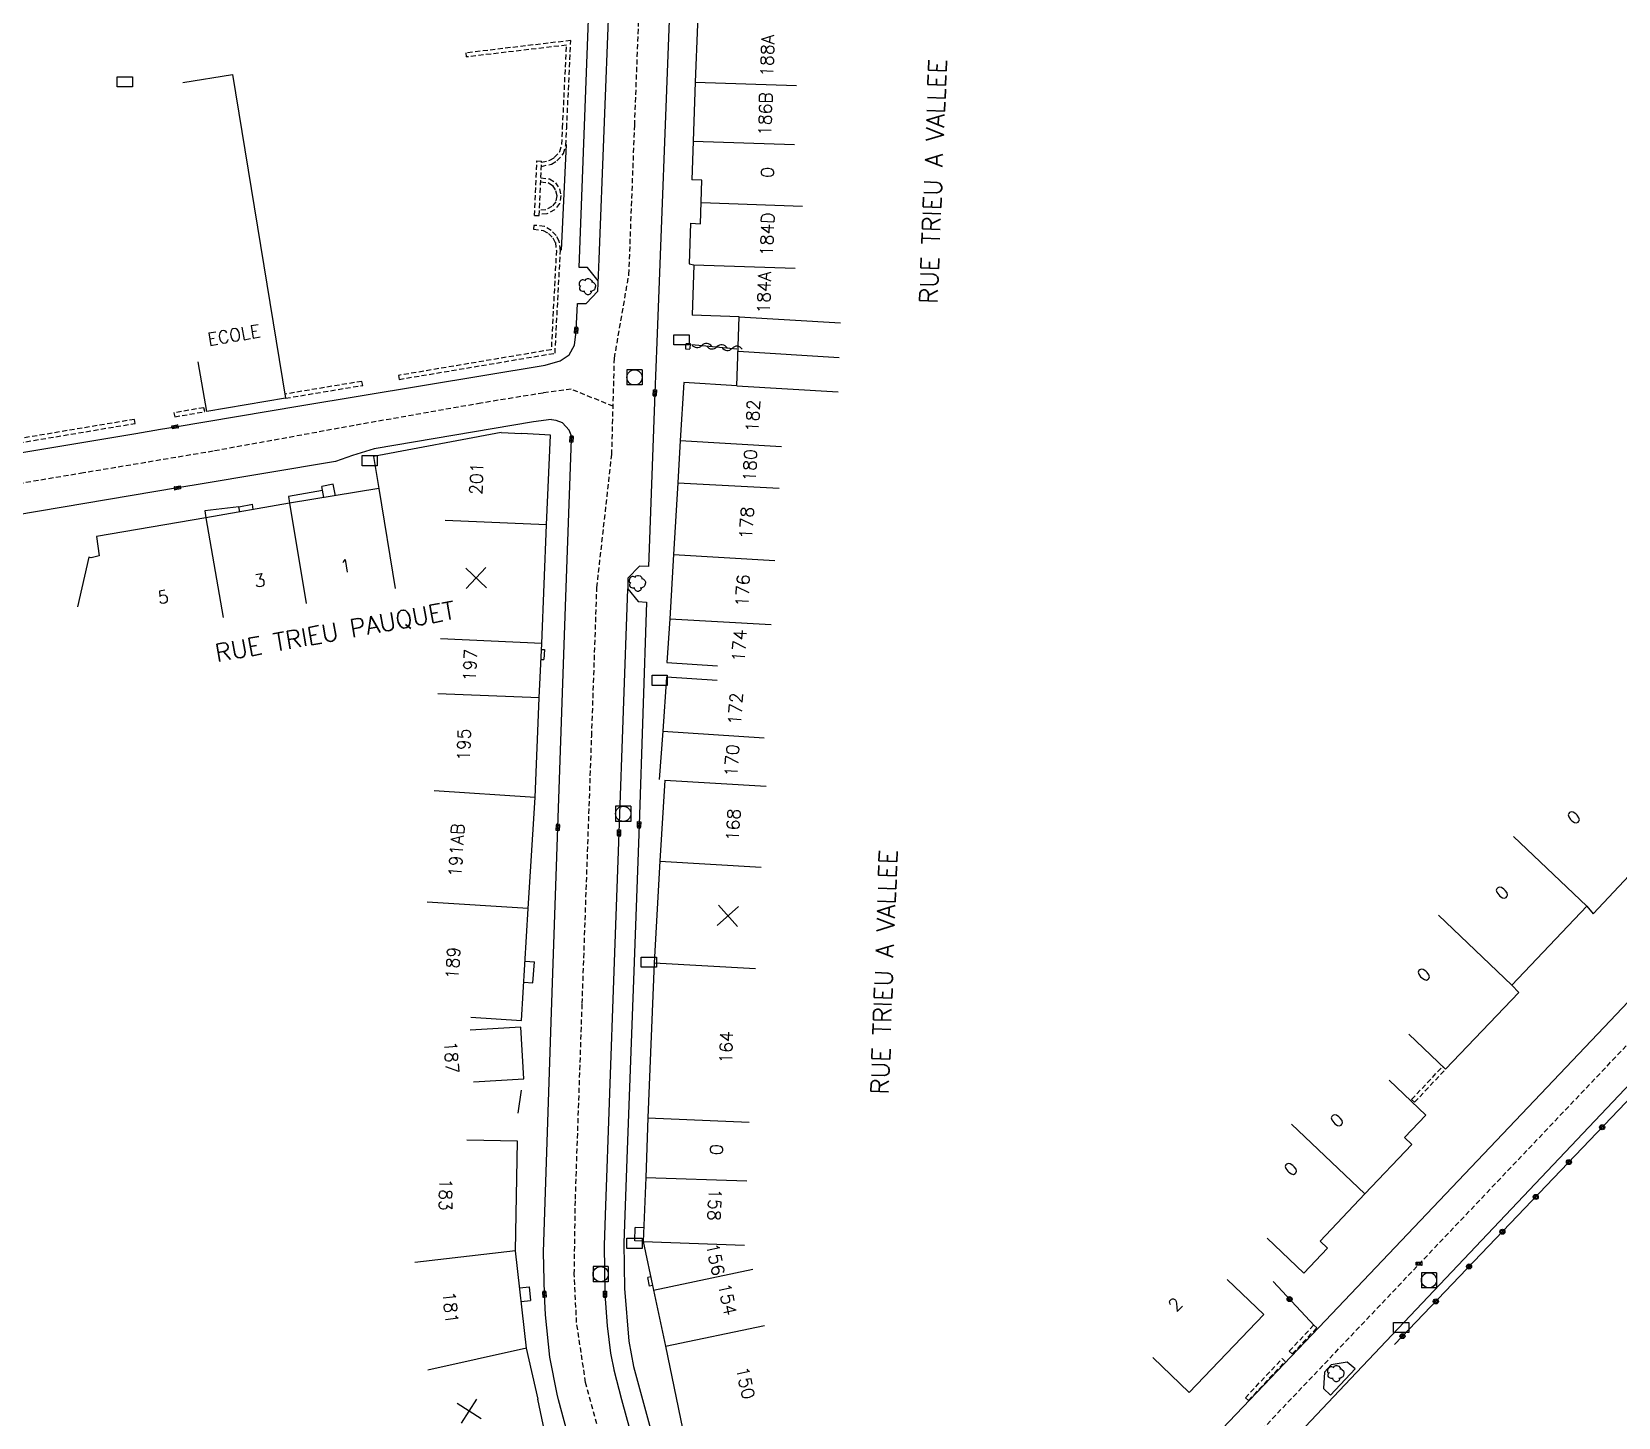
# Model space of a CAD drawing. Header units: millimetres. Extents: x 134000 to 135000, y 131000 to 132000.
# Drawn here: x 134485.9 to 134642.4, y 131529.5 to 131666.2 of the extents above; entities that cross this region are included whole.
import ezdxf
from ezdxf.enums import TextEntityAlignment as Align

# ---------------------------------------------------------------- set-up
doc = ezdxf.new("R2010")
doc.units = ezdxf.units.MM
doc.linetypes.add('DASHED', pattern=[0.75, 0.5, -0.25])
doc.layers.get('0').update_dxf_attribs({"linetype": 'CONTINUOUS'})
for name, color, linetype in [('W0001', 6, 'DASHED'), ('W0008', 7, 'CONTINUOUS'), ('W0100', 7, 'CONTINUOUS'), ('W0105', 7, 'CONTINUOUS'), ('W0112', 1, 'DASHED'), ('W0300', 7, 'CONTINUOUS'), ('W0310', 3, 'CONTINUOUS'), ('W0322', 7, 'CONTINUOUS'), ('W0400', 7, 'CONTINUOUS'), ('W0420', 7, 'CONTINUOUS'), ('W0989', 7, 'CONTINUOUS'), ('W0991', 7, 'CONTINUOUS'), ('W1102', 7, 'CONTINUOUS'), ('W1471', 7, 'CONTINUOUS')]:
    doc.layers.add(name, color=color, linetype=linetype)
doc.styles.get("Standard").update_dxf_attribs({"font": 'romans.shx', "width": 0.85})

# ---------------------------------------------------------------- blocks, each defined once
blk = doc.blocks.new('T300')
for p, q in [((-0.8, 0.51), (-0.86, 0.34)), ((-0.86, 0.34), (-0.86, 0.17)), ((-0.86, 0.17), (-0.74, 0.06)), ((-0.69, 0.63), (-0.8, 0.51)), ((-0.8, -0.06), (-0.74, 0.06)), ((-0.74, 0.06), (-0.69, 0.11)), ((-0.57, 0.69), (-0.69, 0.63)), ((-0.46, 0.69), (-0.57, 0.69)), ((-0.29, 0.63), (-0.46, 0.69)), ((-0.29, 0.63), (-0.17, 0.74)), ((-0.23, 0.57), (-0.29, 0.63)), ((-0.17, 0.74), (-0.06, 0.8)), ((-0.06, 0.8), (0.06, 0.8)), ((0.06, 0.8), (0.23, 0.74)), ((0.23, 0.74), (0.34, 0.63)), ((0.34, 0.63), (0.4, 0.51)), ((0.46, 0.46), (0.34, 0.46)), ((0.4, 0.51), (0.4, 0.46)), ((0.57, 0.4), (0.46, 0.46)), ((0.57, 0.4), (0.69, 0.29)), ((0.69, 0.29), (0.74, 0.17)), ((0.74, 0.06), (0.69, -0.17)), ((0.74, 0.17), (0.74, 0.06)), ((-0.8, -0.17), (-0.8, -0.06)), ((-0.8, -0.23), (-0.8, -0.17)), ((-0.74, -0.34), (-0.8, -0.23)), ((-0.69, -0.4), (-0.74, -0.34)), ((-0.51, -0.46), (-0.69, -0.4)), ((-0.4, -0.46), (-0.51, -0.46)), ((-0.4, -0.46), (-0.34, -0.46)), ((-0.34, -0.46), (-0.34, -0.4)), ((-0.34, -0.51), (-0.34, -0.46)), ((-0.29, -0.63), (-0.34, -0.51)), ((-0.17, -0.74), (-0.29, -0.63)), ((-0.06, -0.8), (-0.17, -0.74)), ((0.06, -0.8), (-0.06, -0.8)), ((0.17, -0.74), (0.06, -0.8)), ((0.23, -0.69), (0.17, -0.74)), ((0.29, -0.46), (0.23, -0.46)), ((0.29, -0.63), (0.23, -0.69)), ((0.46, -0.4), (0.29, -0.46)), ((0.34, -0.51), (0.29, -0.63)), ((0.34, -0.51), (0.34, -0.46)), ((0.57, -0.34), (0.46, -0.4)), ((0.63, -0.29), (0.57, -0.34)), ((0.69, -0.17), (0.63, -0.29))]:
    blk.add_line(p, q)
blk = doc.blocks.new('T1471')
at = {"color": 0, "linetype": 'Continuous', "flags": 128}
blk.add_lwpolyline([(-0.75, -0.5), (-0.75, 0.5), (0.75, 0.5), (0.75, -0.5), (-0.75, -0.5)], dxfattribs=at)
blk = doc.blocks.new('T400')
for p, q in [((-0.15, 0.3), (0.15, 0.3)), ((-0.15, -0.25), (-0.15, 0.3)), ((-0.15, 0.15), (0.15, 0.15)), ((-0.15, 0), (0.15, 0)), ((0.15, 0.3), (0.15, -0.25)), ((-0.15, -0.15), (0.15, -0.15)), ((-0.15, -0.25), (-0.15, -0.3)), ((-0.15, -0.3), (0.15, -0.3)), ((0.15, -0.3), (0.15, -0.25))]:
    blk.add_line(p, q)
blk = doc.blocks.new('T420')
for p, q in [((0.75, 0.75), (-0.75, 0.75)), ((-0.75, 0.75), (-0.75, -0.75)), ((0.75, 0.75), (0.75, -0.75)), ((0.75, -0.75), (-0.75, -0.75))]:
    blk.add_line(p, q)
blk.add_ellipse((0, 0), major_axis=(-0.53, 0.53), ratio=1, start_param=3.926991, end_param=10.210176)
blk = doc.blocks.new('t322o')
at = {"color": 0, "linetype": 'Continuous'}
for radius in [0.25, 0.15]:
    blk.add_circle((0, 0), radius, dxfattribs=at)
blk = doc.blocks.new('t991o')
at = {"color": 0, "linetype": 'Continuous'}
for p, q in [((-1, 1), (1, -1)), ((-1, -1), (1, 1))]:
    blk.add_line(p, q, dxfattribs=at)
blk = doc.blocks.new('t310o')
at = {"color": 0, "linetype": 'Continuous'}
for centre, start, end in [((-0.5, 0.38), 216.8699, 323.1304), ((0.5, -0.37), 36.8699, 143.1303)]:
    blk.add_arc(centre, 0.625, start, end, dxfattribs=at)

msp = doc.modelspace()

# ---------------------------------------------------------------- linework, layer by layer
at = {"layer": 'W0001'}
for points in [[(134540.52, 131532.97), (134539.63, 131538.87), (134539.4, 131543.65), (134539.51, 131551.05), (134540.18, 131570.34), (134541.12, 131596.74), (134541.63, 131611.39), (134543.1, 131624.52), (134543.36, 131634.01), (134544.79, 131642.28), (134545.36, 131657), (134545.82, 131669.12)], [(134557.61, 131481.4), (134564.2, 131484.25), (134571.39, 131490.76), (134579.27, 131498.83), (134595.36, 131515.78), (134622.2, 131544.06), (134653.72, 131577.27), (134674.17, 131598.78), (134680.6, 131605.69), (134692.76, 131613.44), (134698.09, 131617.59), (134699.72, 131624.9), (134709.42, 131634.82)], [(134543.23, 131629.27), (134539.1, 131630.95), (134536.33, 131630.58), (134530.18, 131629.58), (134517.67, 131627.37), (134503.77, 131624.84), (134490.96, 131622.69), (134466.47, 131618.6), (134447.05, 131615.37), (134428.09, 131612.19), (134421.44, 131611.22), (134413.66, 131609.89), (134406.8, 131608.46), (134401.08, 131606.06), (134393.26, 131601.57), (134383.9, 131594.99), (134367.91, 131583.52), (134350.15, 131570.79), (134342.23, 131565.57), (134330.21, 131556.52)], [(134568.77, 131440.21), (134566.8, 131450.69), (134560.03, 131473.22), (134555.19, 131489.59), (134549.53, 131508.46), (134545.64, 131518.12), (134543.8, 131520.92), (134540.52, 131532.97)]]:
    msp.add_lwpolyline(points, dxfattribs=at)
at = {"layer": 'W0008'}
msp.add_line((134496.15, 131626.58), (134498.57, 131627), dxfattribs=at)
for points in [[(134498.57, 131627), (134500.02, 131627.24), (134512.33, 131629.31), (134536.51, 131633.34), (134538.01, 131633.76), (134538.91, 131634.36), (134539.42, 131635.29), (134539.56, 131636.39), (134539.59, 131636.76), (134539.7, 131639.41), (134540.56, 131639.4), (134541.73, 131640.61), (134541.84, 131643.77), (134542.83, 131669.17)], [(134541.76, 131641.66), (134540.7, 131642.95), (134539.87, 131642.96), (134540.87, 131669.21)], [(134548.82, 131669.06), (134547.54, 131635.59), (134547.35, 131630.59), (134546.73, 131613.46), (134545.84, 131613.5), (134544.68, 131612.3), (134544.67, 131611.26), (134545.69, 131610), (134546.54, 131609.93), (134545.79, 131587.99), (134545.27, 131573.53), (134544.6, 131555.02), (134544.3, 131546.72), (134544.37, 131542.24), (134544.79, 131537.04), (134545.25, 131534.53)], [(134407.51, 131661.34), (134408.12, 131659.43), (134412.29, 131646.61), (134416.72, 131632.91), (134421.14, 131619.3), (134421.82, 131617.7), (134422.4, 131616.72), (134423.19, 131615.89), (134424.46, 131615.15), (134425.82, 131614.85), (134443.4, 131617.8), (134460.16, 131620.59), (134496.15, 131626.58)], [(134537.11, 131627.96), (134535.37, 131627.75), (134519.67, 131625.08), (134517.53, 131624.41), (134515.85, 131623.83), (134502.1, 131621.52), (134500.24, 131621.22), (134481.94, 131618.14), (134469.84, 131616.11), (134460.74, 131614.59), (134442.7, 131611.61), (134425.11, 131608.64), (134409.44, 131606.03), (134408.04, 131605.72), (134404.22, 131604.19), (134399.62, 131601.96), (134394.47, 131598.78), (134381.89, 131589.86), (134369.5, 131580.98), (134350.9, 131567.64), (134332.18, 131554.22)], [(134537.71, 131531.83), (134536.98, 131535.48), (134536.55, 131539.63), (134536.45, 131541.66), (134536.35, 131545.82), (134537.12, 131568.56), (134537.78, 131587.73), (134538.57, 131610.47), (134539.13, 131626.03), (134539.1, 131626.41), (134538.89, 131626.92), (134538.22, 131627.63), (134537.61, 131627.88), (134537.15, 131627.92)], [(134544.65, 131611.25), (134543.81, 131587.18), (134543.3, 131573.56), (134542.44, 131549.48), (134542.36, 131546.48), (134542.42, 131541.67), (134542.65, 131538.54), (134542.97, 131535.85), (134543.34, 131534.1)], [(134572.87, 131441.45), (134572.14, 131443.52), (134567.86, 131457.67), (134566.44, 131462.31), (134562.8, 131474.29), (134562.68, 131474.91), (134562.66, 131475.65), (134562.86, 131476.62), (134563.3, 131477.46), (134599.21, 131515.58), (134616.57, 131533.96), (134645.38, 131564.36), (134678.15, 131598.82), (134684.13, 131605.02)], [(134580.92, 131504.91), (134613.51, 131539.07), (134641.6, 131568.65), (134668.32, 131596.84), (134672.04, 131600.69)], [(134543.3, 131534.2), (134544.05, 131531.3), (134546.7, 131521.72), (134548.14, 131520.81), (134548.96, 131521.02), (134553.09, 131506.9), (134554.85, 131501.06), (134556.15, 131496.74), (134557.9, 131490.93), (134558.27, 131489.98), (134558.57, 131489.52), (134558.88, 131489.09), (134559.39, 131488.62), (134560.14, 131488.21), (134560.82, 131488.05), (134561.44, 131488.05), (134562.7, 131488.49), (134562.37, 131489.11)], [(134545.25, 131534.53), (134548.01, 131524.43), (134547.17, 131524.26), (134546.43, 131522.67)], [(134564.75, 131438.96), (134564.74, 131439.49), (134564.73, 131440), (134564.69, 131440.34), (134564.52, 131441.01), (134562.37, 131448.17), (134563.2, 131448.44), (134563.9, 131449.96), (134563.61, 131450.95), (134558.39, 131468.26), (134554.89, 131480.17), (134554.72, 131480.53), (134546.63, 131507.75), (134545.17, 131508.64), (134544.35, 131508.4), (134541.45, 131518.12), (134539.29, 131525.91), (134537.85, 131531.26), (134537.71, 131531.83)]]:
    msp.add_lwpolyline(points, dxfattribs=at)
at = {"layer": 'W0100'}
for p, q in [((134500.76, 131661.2), (134505.69, 131662.01)), ((134552, 131651.57), (134551.01, 131651.6)), ((134551.85, 131647.28), (134552, 131651.57)), ((134550.86, 131647.32), (134551.85, 131647.28)), ((134555.68, 131638.1), (134551.04, 131638.26)), ((134555.45, 131631.3), (134555.68, 131638.1)), ((134532.19, 131626.68), (134534.23, 131626.57)), ((134619.8, 131562.79), (134623.43, 131559.35)), ((134621.32, 131557.13), (134623.43, 131559.35)), ((134617.4, 131551.57), (134622.05, 131556.45)), ((134621.32, 131557.13), (134622.05, 131556.45)), ((134617.4, 131551.57), (134613.01, 131546.9)), ((134613.01, 131546.9), (134613.72, 131546.23))]:
    msp.add_line(p, q, dxfattribs=at)
for points in [[(134551.66, 131670.32), (134551.55, 131666.95), (134551.34, 131661.26), (134551.14, 131655.43), (134551.01, 131651.6)], [(134505.69, 131662.01), (134510.89, 131630.08), (134503.14, 131628.74), (134502.29, 131633.66)], [(134550.86, 131647.32), (134550.72, 131643.32), (134551.2, 131643.23), (134551.04, 131638.26)], [(134555.45, 131631.3), (134550.2, 131631.61), (134549.86, 131625.9), (134549.63, 131621.72), (134549.2, 131614.65), (134548.84, 131608.31), (134548.54, 131604.01), (134553.52, 131603.65)], [(134532.19, 131626.68), (134519.59, 131624.32), (134520.1, 131621.15), (134511.3, 131619.7), (134503.04, 131618.28), (134492.25, 131616.43), (134492.52, 131614.53), (134491.73, 131614.32), (134491.5, 131614.38), (134490.38, 131609.5)], [(134529.19, 131569), (134534.18, 131568.69), (134534.86, 131579.74), (134535.55, 131590.69), (134535.95, 131600.5), (134536.19, 131605.87), (134536.66, 131617.59), (134537.04, 131626.41), (134534.23, 131626.57)], [(134553.49, 131602.23), (134548.5, 131602.55), (134548.15, 131597.23), (134547.79, 131592.45)], [(134548.34, 131592.39), (134547.85, 131584.41), (134547.29, 131574.37), (134546.65, 131559.07), (134546.45, 131553.2), (134546.21, 131546.89), (134547.23, 131542.07), (134548.39, 131536.54), (134550.51, 131526.37), (134555.41, 131527.39)], [(134621.75, 131567.33), (134625.37, 131563.88), (134632.58, 131571.45), (134631.91, 131572.17), (134639.32, 131579.94), (134639.93, 131579.21), (134647.04, 131586.77)], [(134529.44, 131562.62), (134534.43, 131562.92), (134534.12, 131568.03), (134529.13, 131567.73)], [(134535.82, 131531.33), (134534.7, 131536.35), (134533.6, 131545.96), (134533.81, 131556.77), (134528.81, 131556.86)], [(134607.75, 131547.19), (134611.39, 131543.76), (134613.72, 131546.23)], [(134596.47, 131535.44), (134600.08, 131531.98), (134607.44, 131539.68), (134603.83, 131543.13), (134603.83, 131543.13), (134603.83, 131543.13), (134603.83, 131543.13), (134603.83, 131543.13), (134603.83, 131543.13), (134603.83, 131543.13), (134603.83, 131543.13), (134603.83, 131543.13), (134603.83, 131543.13), (134603.83, 131543.13), (134603.83, 131543.13), (134603.83, 131543.13), (134603.83, 131543.13), (134603.83, 131543.13), (134603.83, 131543.13), (134603.83, 131543.13), (134603.83, 131543.13), (134603.83, 131543.13), (134603.83, 131543.13), (134603.83, 131543.13), (134603.83, 131543.13), (134603.83, 131543.13), (134603.83, 131543.13), (134603.83, 131543.13), (134603.83, 131543.13), (134603.83, 131543.13), (134603.83, 131543.13), (134603.83, 131543.13), (134603.83, 131543.13), (134603.83, 131543.13), (134603.83, 131543.13), (134603.83, 131543.13), (134603.83, 131543.13), (134603.83, 131543.13), (134603.83, 131543.13), (134603.83, 131543.13), (134603.83, 131543.13), (134603.83, 131543.13), (134603.83, 131543.13), (134603.83, 131543.13), (134603.83, 131543.13), (134603.83, 131543.13), (134603.83, 131543.13), (134603.83, 131543.13), (134603.83, 131543.13), (134603.83, 131543.13), (134603.83, 131543.13), (134603.83, 131543.13), (134603.83, 131543.13), (134603.83, 131543.13), (134603.83, 131543.13), (134603.83, 131543.13), (134603.83, 131543.13), (134603.83, 131543.13), (134603.83, 131543.13), (134603.83, 131543.13), (134603.83, 131543.13), (134603.83, 131543.13), (134603.83, 131543.13), (134603.83, 131543.13), (134603.83, 131543.13), (134603.83, 131543.13), (134603.83, 131543.13), (134603.83, 131543.13), (134603.83, 131543.13), (134603.83, 131543.13), (134603.83, 131543.13), (134603.83, 131543.13), (134603.83, 131543.13), (134603.83, 131543.13), (134603.83, 131543.13), (134603.83, 131543.13), (134603.83, 131543.13), (134603.83, 131543.13), (134603.83, 131543.13), (134603.83, 131543.13), (134603.83, 131543.13), (134603.83, 131543.13), (134603.83, 131543.13), (134603.83, 131543.13), (134603.83, 131543.13), (134603.83, 131543.13), (134603.83, 131543.13), (134603.83, 131543.13), (134603.83, 131543.13), (134603.83, 131543.13), (134603.83, 131543.13), (134603.83, 131543.13), (134603.83, 131543.13), (134603.83, 131543.13), (134603.83, 131543.13), (134603.83, 131543.13), (134603.83, 131543.13), (134603.83, 131543.13), (134603.83, 131543.13), (134603.83, 131543.13), (134603.83, 131543.13), (134603.83, 131543.13), (134603.83, 131543.13), (134603.83, 131543.13), (134603.83, 131543.13), (134603.83, 131543.13), (134603.83, 131543.13), (134603.83, 131543.13), (134603.83, 131543.13), (134603.83, 131543.13), (134603.83, 131543.13), (134603.83, 131543.13), (134603.83, 131543.13), (134603.83, 131543.13), (134603.83, 131543.13), (134603.83, 131543.13), (134603.83, 131543.13), (134603.83, 131543.13), (134603.83, 131543.13), (134603.83, 131543.13)], [(134538.23, 131519.91), (134537.53, 131523.26), (134536.73, 131526.96), (134535.8, 131531.33)]]:
    msp.add_lwpolyline(points, dxfattribs=at)
at = {"layer": 'W0105'}
for p, q in [((134538.15, 131644.68), (134538.63, 131655.08)), ((134515.62, 131621.58), (134514.48, 131621.35)), ((134515.85, 131620.45), (134515.62, 131621.58)), ((134514.56, 131620.96), (134511.19, 131620.38)), ((134511.19, 131620.38), (134511.3, 131619.7)), ((134514.7, 131620.26), (134514.48, 131621.35)), ((134506.3, 131619.36), (134502.95, 131618.95)), ((134502.95, 131618.95), (134503.04, 131618.28)), ((134506.3, 131619.36), (134507.64, 131619.61)), ((134506.39, 131618.86), (134506.3, 131619.36)), ((134507.73, 131619.09), (134507.64, 131619.61)), ((134536.17, 131605.27), (134536.46, 131605.26)), ((134536.46, 131605.26), (134536.41, 131604.29)), ((134536.12, 131604.3), (134536.41, 131604.29)), ((134534.54, 131574.53), (134535.46, 131574.47)), ((134535.31, 131572.39), (134535.46, 131574.47)), ((134534.42, 131572.45), (134535.31, 131572.39)), ((134545.36, 131546.94), (134545.39, 131548.25)), ((134546.26, 131548.23), (134545.39, 131548.25)), ((134546.21, 131546.92), (134545.36, 131546.94)), ((134546.95, 131543.39), (134546.65, 131543.33)), ((134546.82, 131542.46), (134546.65, 131543.33)), ((134534.02, 131542.29), (134534.94, 131542.39)), ((134534.94, 131542.39), (134535.08, 131541.04)), ((134547.13, 131542.52), (134546.82, 131542.46)), ((134534.17, 131540.94), (134535.08, 131541.04))]:
    msp.add_line(p, q, dxfattribs=at)
msp.add_lwpolyline([(134616.45, 131534.3), (134615.67, 131534.98), (134614.09, 131534.71), (134613.43, 131533.99), (134613.31, 131532.38), (134614.03, 131531.71), (134616.45, 131534.3)], dxfattribs=at)
at = {"layer": 'W0112'}
for p, q in [((134528.7, 131664.13), (134528.74, 131663.73)), ((134535.49, 131648.09), (134535.71, 131653.47)), ((134535.71, 131653.47), (134536.17, 131653.45)), ((134536.46, 131647.01), (134535.42, 131647.12)), ((134550.4, 131634.9), (134550.42, 131635.46)), ((134550.42, 131635.46), (134550.82, 131635.45)), ((134510.91, 131630.07), (134518.52, 131631.33)), ((134518.52, 131631.33), (134518.45, 131631.73)), ((134496.08, 131627.58), (134496.01, 131627.98)), ((134499.97, 131628.23), (134502.93, 131628.74)), ((134502.93, 131628.74), (134502.86, 131629.13)), ((134465.32, 131622.43), (134496.08, 131627.58))]:
    msp.add_line(p, q, dxfattribs=at)
for points in [[(134536.15, 131652.94), (134537.14, 131653.16), (134537.69, 131653.48), (134538.34, 131654.2), (134538.57, 131655.03), (134538.65, 131656.72), (134539.05, 131665.35), (134528.7, 131664.13)], [(134536.16, 131653.35), (134536.99, 131653.54), (134537.43, 131653.8), (134537.98, 131654.39), (134538.17, 131655.09), (134538.25, 131656.74), (134538.63, 131664.9), (134528.74, 131663.73)], [(134535.49, 131648.09), (134535.95, 131648.08), (134536.17, 131653.45)], [(134536.1, 131651.8), (134536.96, 131651.71), (134537.54, 131651.32), (134537.94, 131650.72), (134538.07, 131650.05), (134537.95, 131649.29), (134537.45, 131648.65), (134536.7, 131648.26), (134535.95, 131648.22)], [(134536.08, 131651.4), (134536.82, 131651.33), (134537.25, 131651.04), (134537.56, 131650.56), (134537.67, 131650.04), (134537.57, 131649.45), (134537.19, 131648.97), (134536.59, 131648.66), (134535.97, 131648.62)], [(134522.11, 131631.92), (134537.5, 131634.51), (134538.03, 131644.64), (134537.92, 131645.55), (134537.61, 131646.12), (134537.12, 131646.61), (134536.46, 131647.01)], [(134535.42, 131647.12), (134535.38, 131646.73), (134536.33, 131646.62), (134536.87, 131646.3), (134537.29, 131645.88), (134537.53, 131645.43), (134537.63, 131644.63), (134537.12, 131634.85)], [(134537.12, 131634.85), (134522.04, 131632.31), (134522.11, 131631.92)], [(134550.82, 131635.45), (134550.8, 131634.88), (134550.4, 131634.9)], [(134518.45, 131631.73), (134510.85, 131630.47), (134510.91, 131630.07)], [(134496.01, 131627.98), (134465.26, 131622.83), (134465.32, 131622.43)], [(134502.86, 131629.13), (134499.9, 131628.62), (134499.97, 131628.23)], [(134622.31, 131560.61), (134622.02, 131560.88), (134625.08, 131564.15), (134625.37, 131563.88), (134625.37, 131563.88), (134625.37, 131563.88), (134625.37, 131563.88), (134625.37, 131563.88), (134625.37, 131563.88), (134625.37, 131563.88), (134625.37, 131563.88), (134625.37, 131563.88), (134625.37, 131563.88), (134625.37, 131563.88), (134625.37, 131563.88), (134625.37, 131563.88), (134625.37, 131563.88), (134625.37, 131563.88), (134625.37, 131563.88), (134625.37, 131563.88), (134625.37, 131563.88), (134625.37, 131563.88), (134625.37, 131563.88), (134625.37, 131563.88), (134625.37, 131563.88), (134625.37, 131563.88), (134625.37, 131563.88), (134625.37, 131563.88), (134625.37, 131563.88), (134625.37, 131563.88), (134625.37, 131563.88), (134625.37, 131563.88), (134625.37, 131563.88), (134625.37, 131563.88), (134625.37, 131563.88), (134625.37, 131563.88), (134625.37, 131563.88), (134625.37, 131563.88), (134625.37, 131563.88), (134625.37, 131563.88), (134625.37, 131563.88), (134625.37, 131563.88), (134625.37, 131563.88), (134625.37, 131563.88), (134625.37, 131563.88), (134625.37, 131563.88), (134625.37, 131563.88), (134625.37, 131563.88), (134625.37, 131563.88), (134625.37, 131563.88), (134625.37, 131563.88), (134625.37, 131563.88), (134625.37, 131563.88), (134625.37, 131563.88), (134625.37, 131563.88), (134625.37, 131563.88), (134625.37, 131563.88), (134625.37, 131563.88), (134625.37, 131563.88), (134625.37, 131563.88), (134625.37, 131563.88), (134625.37, 131563.88), (134625.37, 131563.88), (134625.37, 131563.88), (134625.37, 131563.88), (134625.37, 131563.88), (134625.37, 131563.88), (134625.37, 131563.88), (134625.37, 131563.88), (134625.37, 131563.88), (134625.37, 131563.88), (134625.37, 131563.88), (134625.37, 131563.88), (134625.37, 131563.88), (134625.37, 131563.88), (134625.37, 131563.88), (134625.37, 131563.88), (134625.37, 131563.88), (134625.37, 131563.88), (134625.37, 131563.88), (134625.37, 131563.88), (134625.37, 131563.88), (134625.37, 131563.88), (134625.37, 131563.88), (134625.37, 131563.88), (134625.37, 131563.88), (134625.37, 131563.88), (134625.37, 131563.88), (134625.37, 131563.88), (134625.37, 131563.88), (134625.37, 131563.88), (134625.37, 131563.88), (134625.37, 131563.88), (134625.37, 131563.88), (134625.37, 131563.88), (134625.37, 131563.88), (134625.37, 131563.88), (134625.37, 131563.88), (134625.37, 131563.88), (134625.37, 131563.88), (134625.37, 131563.88), (134625.37, 131563.88), (134625.37, 131563.88), (134625.37, 131563.88), (134625.37, 131563.88), (134625.37, 131563.88), (134625.37, 131563.88), (134625.37, 131563.88), (134625.37, 131563.88), (134625.37, 131563.88), (134625.37, 131563.88), (134625.37, 131563.88), (134625.37, 131563.88), (134625.37, 131563.88), (134625.37, 131563.88), (134625.37, 131563.88), (134625.37, 131563.88), (134625.37, 131563.88), (134625.37, 131563.88), (134625.37, 131563.88)], [(134622.31, 131560.61), (134625.37, 131563.88), (134625.37, 131563.88), (134625.37, 131563.88), (134625.37, 131563.88), (134625.37, 131563.88), (134625.37, 131563.88), (134625.37, 131563.88), (134625.37, 131563.88), (134625.37, 131563.88), (134625.37, 131563.88), (134625.37, 131563.88), (134625.37, 131563.88), (134625.37, 131563.88), (134625.37, 131563.88), (134625.37, 131563.88), (134625.37, 131563.88), (134625.37, 131563.88), (134625.37, 131563.88), (134625.37, 131563.88), (134625.37, 131563.88), (134625.37, 131563.88), (134625.37, 131563.88), (134625.37, 131563.88), (134625.37, 131563.88), (134625.37, 131563.88), (134625.37, 131563.88), (134625.37, 131563.88), (134625.37, 131563.88), (134625.37, 131563.88), (134625.37, 131563.88), (134625.37, 131563.88), (134625.37, 131563.88), (134625.37, 131563.88), (134625.37, 131563.88), (134625.37, 131563.88), (134625.37, 131563.88), (134625.37, 131563.88), (134625.37, 131563.88), (134625.37, 131563.88), (134625.37, 131563.88), (134625.37, 131563.88), (134625.37, 131563.88), (134625.37, 131563.88), (134625.37, 131563.88), (134625.37, 131563.88), (134625.37, 131563.88), (134625.37, 131563.88), (134625.37, 131563.88), (134625.37, 131563.88), (134625.37, 131563.88), (134625.37, 131563.88), (134625.37, 131563.88), (134625.37, 131563.88), (134625.37, 131563.88), (134625.37, 131563.88), (134625.37, 131563.88), (134625.37, 131563.88), (134625.37, 131563.88), (134625.37, 131563.88), (134625.37, 131563.88), (134625.37, 131563.88), (134625.37, 131563.88), (134625.37, 131563.88), (134625.37, 131563.88), (134625.37, 131563.88), (134625.37, 131563.88), (134625.37, 131563.88), (134625.37, 131563.88), (134625.37, 131563.88), (134625.37, 131563.88), (134625.37, 131563.88), (134625.37, 131563.88), (134625.37, 131563.88), (134625.37, 131563.88), (134625.37, 131563.88), (134625.37, 131563.88), (134625.37, 131563.88), (134625.37, 131563.88), (134625.37, 131563.88), (134625.37, 131563.88), (134625.37, 131563.88), (134625.37, 131563.88), (134625.37, 131563.88), (134625.37, 131563.88), (134625.37, 131563.88), (134625.37, 131563.88), (134625.37, 131563.88), (134625.37, 131563.88), (134625.37, 131563.88), (134625.37, 131563.88), (134625.37, 131563.88), (134625.37, 131563.88), (134625.37, 131563.88), (134625.37, 131563.88), (134625.37, 131563.88), (134625.37, 131563.88), (134625.37, 131563.88), (134625.37, 131563.88), (134625.37, 131563.88), (134625.37, 131563.88), (134625.37, 131563.88), (134625.37, 131563.88), (134625.37, 131563.88), (134625.37, 131563.88), (134625.37, 131563.88), (134625.37, 131563.88), (134625.37, 131563.88), (134625.37, 131563.88), (134625.37, 131563.88), (134625.37, 131563.88), (134625.37, 131563.88), (134625.37, 131563.88), (134625.37, 131563.88), (134625.37, 131563.88), (134625.37, 131563.88), (134625.37, 131563.88), (134625.37, 131563.88), (134625.37, 131563.88), (134625.37, 131563.88)], [(134610.24, 131535.78), (134609.95, 131536.06), (134612.36, 131538.63), (134612.65, 131538.36), (134612.65, 131538.36), (134612.65, 131538.36), (134612.65, 131538.36), (134612.65, 131538.36), (134612.65, 131538.36), (134612.65, 131538.36), (134612.65, 131538.36), (134612.65, 131538.36), (134612.65, 131538.36), (134612.65, 131538.36), (134612.65, 131538.36), (134612.65, 131538.36), (134612.65, 131538.36), (134612.65, 131538.36), (134612.65, 131538.36), (134612.65, 131538.36), (134612.65, 131538.36), (134612.65, 131538.36), (134612.65, 131538.36), (134612.65, 131538.36), (134612.65, 131538.36), (134612.65, 131538.36), (134612.65, 131538.36), (134612.65, 131538.36), (134612.65, 131538.36), (134612.65, 131538.36), (134612.65, 131538.36), (134612.65, 131538.36), (134612.65, 131538.36), (134612.65, 131538.36), (134612.65, 131538.36), (134612.65, 131538.36), (134612.65, 131538.36), (134612.65, 131538.36), (134612.65, 131538.36), (134612.65, 131538.36), (134612.65, 131538.36), (134612.65, 131538.36), (134612.65, 131538.36), (134612.65, 131538.36), (134612.65, 131538.36), (134612.65, 131538.36), (134612.65, 131538.36), (134612.65, 131538.36), (134612.65, 131538.36), (134612.65, 131538.36), (134612.65, 131538.36), (134612.65, 131538.36), (134612.65, 131538.36), (134612.65, 131538.36), (134612.65, 131538.36), (134612.65, 131538.36), (134612.65, 131538.36), (134612.65, 131538.36), (134612.65, 131538.36), (134612.65, 131538.36), (134612.65, 131538.36), (134612.65, 131538.36), (134612.65, 131538.36), (134612.65, 131538.36), (134612.65, 131538.36), (134612.65, 131538.36), (134612.65, 131538.36), (134612.65, 131538.36), (134612.65, 131538.36), (134612.65, 131538.36), (134612.65, 131538.36), (134612.65, 131538.36), (134612.65, 131538.36), (134612.65, 131538.36), (134612.65, 131538.36), (134612.65, 131538.36), (134612.65, 131538.36), (134612.65, 131538.36), (134612.65, 131538.36), (134612.65, 131538.36), (134612.65, 131538.36), (134612.65, 131538.36), (134612.65, 131538.36), (134612.65, 131538.36), (134612.65, 131538.36), (134612.65, 131538.36), (134612.65, 131538.36), (134612.65, 131538.36), (134612.65, 131538.36), (134612.65, 131538.36), (134612.65, 131538.36), (134612.65, 131538.36), (134612.65, 131538.36), (134612.65, 131538.36), (134612.65, 131538.36), (134612.65, 131538.36), (134612.65, 131538.36), (134612.65, 131538.36), (134612.65, 131538.36), (134612.65, 131538.36), (134612.65, 131538.36), (134612.65, 131538.36), (134612.65, 131538.36), (134612.65, 131538.36), (134612.65, 131538.36), (134612.65, 131538.36), (134612.65, 131538.36), (134612.65, 131538.36), (134612.65, 131538.36), (134612.65, 131538.36), (134612.65, 131538.36), (134612.65, 131538.36), (134612.65, 131538.36), (134612.65, 131538.36), (134612.65, 131538.36), (134612.65, 131538.36), (134612.65, 131538.36), (134612.65, 131538.36), (134612.65, 131538.36), (134612.65, 131538.36)], [(134610.24, 131535.78), (134612.65, 131538.36), (134612.65, 131538.36), (134612.65, 131538.36), (134612.65, 131538.36), (134612.65, 131538.36), (134612.65, 131538.36), (134612.65, 131538.36), (134612.65, 131538.36), (134612.65, 131538.36), (134612.65, 131538.36), (134612.65, 131538.36), (134612.65, 131538.36), (134612.65, 131538.36), (134612.65, 131538.36), (134612.65, 131538.36), (134612.65, 131538.36), (134612.65, 131538.36), (134612.65, 131538.36), (134612.65, 131538.36), (134612.65, 131538.36), (134612.65, 131538.36), (134612.65, 131538.36), (134612.65, 131538.36), (134612.65, 131538.36), (134612.65, 131538.36), (134612.65, 131538.36), (134612.65, 131538.36), (134612.65, 131538.36), (134612.65, 131538.36), (134612.65, 131538.36), (134612.65, 131538.36), (134612.65, 131538.36), (134612.65, 131538.36), (134612.65, 131538.36), (134612.65, 131538.36), (134612.65, 131538.36), (134612.65, 131538.36), (134612.65, 131538.36), (134612.65, 131538.36), (134612.65, 131538.36), (134612.65, 131538.36), (134612.65, 131538.36), (134612.65, 131538.36), (134612.65, 131538.36), (134612.65, 131538.36), (134612.65, 131538.36), (134612.65, 131538.36), (134612.65, 131538.36), (134612.65, 131538.36), (134612.65, 131538.36), (134612.65, 131538.36), (134612.65, 131538.36), (134612.65, 131538.36), (134612.65, 131538.36), (134612.65, 131538.36), (134612.65, 131538.36), (134612.65, 131538.36), (134612.65, 131538.36), (134612.65, 131538.36), (134612.65, 131538.36), (134612.65, 131538.36), (134612.65, 131538.36), (134612.65, 131538.36), (134612.65, 131538.36), (134612.65, 131538.36), (134612.65, 131538.36), (134612.65, 131538.36), (134612.65, 131538.36), (134612.65, 131538.36), (134612.65, 131538.36), (134612.65, 131538.36), (134612.65, 131538.36), (134612.65, 131538.36), (134612.65, 131538.36), (134612.65, 131538.36), (134612.65, 131538.36), (134612.65, 131538.36), (134612.65, 131538.36), (134612.65, 131538.36), (134612.65, 131538.36), (134612.65, 131538.36), (134612.65, 131538.36), (134612.65, 131538.36), (134612.65, 131538.36), (134612.65, 131538.36), (134612.65, 131538.36), (134612.65, 131538.36), (134612.65, 131538.36), (134612.65, 131538.36), (134612.65, 131538.36), (134612.65, 131538.36), (134612.65, 131538.36), (134612.65, 131538.36), (134612.65, 131538.36), (134612.65, 131538.36), (134612.65, 131538.36), (134612.65, 131538.36), (134612.65, 131538.36), (134612.65, 131538.36), (134612.65, 131538.36), (134612.65, 131538.36), (134612.65, 131538.36), (134612.65, 131538.36), (134612.65, 131538.36), (134612.65, 131538.36), (134612.65, 131538.36), (134612.65, 131538.36), (134612.65, 131538.36), (134612.65, 131538.36), (134612.65, 131538.36), (134612.65, 131538.36), (134612.65, 131538.36), (134612.65, 131538.36), (134612.65, 131538.36), (134612.65, 131538.36), (134612.65, 131538.36), (134612.65, 131538.36), (134612.65, 131538.36), (134612.65, 131538.36)], [(134605.92, 131531.19), (134605.62, 131531.46), (134609.25, 131535.32), (134609.54, 131535.05), (134609.54, 131535.05), (134609.54, 131535.05), (134609.54, 131535.05), (134609.54, 131535.05), (134609.54, 131535.05), (134609.54, 131535.05), (134609.54, 131535.05), (134609.54, 131535.05), (134609.54, 131535.05), (134609.54, 131535.05), (134609.54, 131535.05), (134609.54, 131535.05), (134609.54, 131535.05), (134609.54, 131535.05), (134609.54, 131535.05), (134609.54, 131535.05), (134609.54, 131535.05), (134609.54, 131535.05), (134609.54, 131535.05), (134609.54, 131535.05), (134609.54, 131535.05), (134609.54, 131535.05), (134609.54, 131535.05), (134609.54, 131535.05), (134609.54, 131535.05), (134609.54, 131535.05), (134609.54, 131535.05), (134609.54, 131535.05), (134609.54, 131535.05), (134609.54, 131535.05), (134609.54, 131535.05), (134609.54, 131535.05), (134609.54, 131535.05), (134609.54, 131535.05), (134609.54, 131535.05), (134609.54, 131535.05), (134609.54, 131535.05), (134609.54, 131535.05), (134609.54, 131535.05), (134609.54, 131535.05), (134609.54, 131535.05), (134609.54, 131535.05), (134609.54, 131535.05), (134609.54, 131535.05), (134609.54, 131535.05), (134609.54, 131535.05), (134609.54, 131535.05), (134609.54, 131535.05), (134609.54, 131535.05), (134609.54, 131535.05), (134609.54, 131535.05), (134609.54, 131535.05), (134609.54, 131535.05), (134609.54, 131535.05), (134609.54, 131535.05), (134609.54, 131535.05), (134609.54, 131535.05), (134609.54, 131535.05), (134609.54, 131535.05), (134609.54, 131535.05), (134609.54, 131535.05), (134609.54, 131535.05), (134609.54, 131535.05), (134609.54, 131535.05), (134609.54, 131535.05), (134609.54, 131535.05), (134609.54, 131535.05), (134609.54, 131535.05), (134609.54, 131535.05), (134609.54, 131535.05), (134609.54, 131535.05), (134609.54, 131535.05), (134609.54, 131535.05), (134609.54, 131535.05), (134609.54, 131535.05), (134609.54, 131535.05), (134609.54, 131535.05), (134609.54, 131535.05), (134609.54, 131535.05), (134609.54, 131535.05), (134609.54, 131535.05), (134609.54, 131535.05), (134609.54, 131535.05), (134609.54, 131535.05), (134609.54, 131535.05), (134609.54, 131535.05), (134609.54, 131535.05), (134609.54, 131535.05), (134609.54, 131535.05), (134609.54, 131535.05), (134609.54, 131535.05), (134609.54, 131535.05), (134609.54, 131535.05), (134609.54, 131535.05), (134609.54, 131535.05), (134609.54, 131535.05), (134609.54, 131535.05), (134609.54, 131535.05), (134609.54, 131535.05), (134609.54, 131535.05), (134609.54, 131535.05), (134609.54, 131535.05), (134609.54, 131535.05), (134609.54, 131535.05), (134609.54, 131535.05), (134609.54, 131535.05), (134609.54, 131535.05), (134609.54, 131535.05), (134609.54, 131535.05), (134609.54, 131535.05), (134609.54, 131535.05), (134609.54, 131535.05), (134609.54, 131535.05), (134609.54, 131535.05), (134609.54, 131535.05), (134609.54, 131535.05)], [(134605.92, 131531.19), (134609.54, 131535.05), (134609.54, 131535.05), (134609.54, 131535.05), (134609.54, 131535.05), (134609.54, 131535.05), (134609.54, 131535.05), (134609.54, 131535.05), (134609.54, 131535.05), (134609.54, 131535.05), (134609.54, 131535.05), (134609.54, 131535.05), (134609.54, 131535.05), (134609.54, 131535.05), (134609.54, 131535.05), (134609.54, 131535.05), (134609.54, 131535.05), (134609.54, 131535.05), (134609.54, 131535.05), (134609.54, 131535.05), (134609.54, 131535.05), (134609.54, 131535.05), (134609.54, 131535.05), (134609.54, 131535.05), (134609.54, 131535.05), (134609.54, 131535.05), (134609.54, 131535.05), (134609.54, 131535.05), (134609.54, 131535.05), (134609.54, 131535.05), (134609.54, 131535.05), (134609.54, 131535.05), (134609.54, 131535.05), (134609.54, 131535.05), (134609.54, 131535.05), (134609.54, 131535.05), (134609.54, 131535.05), (134609.54, 131535.05), (134609.54, 131535.05), (134609.54, 131535.05), (134609.54, 131535.05), (134609.54, 131535.05), (134609.54, 131535.05), (134609.54, 131535.05), (134609.54, 131535.05), (134609.54, 131535.05), (134609.54, 131535.05), (134609.54, 131535.05), (134609.54, 131535.05), (134609.54, 131535.05), (134609.54, 131535.05), (134609.54, 131535.05), (134609.54, 131535.05), (134609.54, 131535.05), (134609.54, 131535.05), (134609.54, 131535.05), (134609.54, 131535.05), (134609.54, 131535.05), (134609.54, 131535.05), (134609.54, 131535.05), (134609.54, 131535.05), (134609.54, 131535.05), (134609.54, 131535.05), (134609.54, 131535.05), (134609.54, 131535.05), (134609.54, 131535.05), (134609.54, 131535.05), (134609.54, 131535.05), (134609.54, 131535.05), (134609.54, 131535.05), (134609.54, 131535.05), (134609.54, 131535.05), (134609.54, 131535.05), (134609.54, 131535.05), (134609.54, 131535.05), (134609.54, 131535.05), (134609.54, 131535.05), (134609.54, 131535.05), (134609.54, 131535.05), (134609.54, 131535.05), (134609.54, 131535.05), (134609.54, 131535.05), (134609.54, 131535.05), (134609.54, 131535.05), (134609.54, 131535.05), (134609.54, 131535.05), (134609.54, 131535.05), (134609.54, 131535.05), (134609.54, 131535.05), (134609.54, 131535.05), (134609.54, 131535.05), (134609.54, 131535.05), (134609.54, 131535.05), (134609.54, 131535.05), (134609.54, 131535.05), (134609.54, 131535.05), (134609.54, 131535.05), (134609.54, 131535.05), (134609.54, 131535.05), (134609.54, 131535.05), (134609.54, 131535.05), (134609.54, 131535.05), (134609.54, 131535.05), (134609.54, 131535.05), (134609.54, 131535.05), (134609.54, 131535.05), (134609.54, 131535.05), (134609.54, 131535.05), (134609.54, 131535.05), (134609.54, 131535.05), (134609.54, 131535.05), (134609.54, 131535.05), (134609.54, 131535.05), (134609.54, 131535.05), (134609.54, 131535.05), (134609.54, 131535.05), (134609.54, 131535.05), (134609.54, 131535.05), (134609.54, 131535.05), (134609.54, 131535.05)]]:
    msp.add_lwpolyline(points, dxfattribs=at)
at = {"layer": 'W0310'}
msp.add_line((134550.99, 131635.35), (134555.45, 131634.94), dxfattribs=at)
at = {"layer": 'W0322'}
msp.add_line((134533.85, 131559.53), (134534.2, 131561.8), dxfattribs=at)
for points in [[(134685.05, 131604.58), (134685.05, 131604.58), (134685.05, 131604.58), (134685.05, 131604.58), (134685.05, 131604.58), (134685.05, 131604.58), (134685.05, 131604.58), (134685.05, 131604.58), (134685.05, 131604.58), (134685.05, 131604.58), (134685.05, 131604.58), (134685.05, 131604.58), (134685.05, 131604.58), (134685.05, 131604.58), (134685.05, 131604.58), (134685.05, 131604.58), (134685.05, 131604.58), (134685.05, 131604.58), (134656.72, 131574.77), (134620.34, 131536.72)], [(134608.36, 131542.92), (134608.36, 131542.92), (134608.36, 131542.92), (134608.36, 131542.92), (134608.36, 131542.92), (134608.36, 131542.92), (134608.36, 131542.92), (134608.36, 131542.92), (134608.36, 131542.92), (134608.36, 131542.92), (134608.36, 131542.92), (134608.36, 131542.92), (134608.36, 131542.92), (134608.36, 131542.92), (134608.36, 131542.92), (134608.36, 131542.92), (134608.36, 131542.92), (134608.36, 131542.92), (134608.36, 131542.92), (134608.36, 131542.92), (134608.36, 131542.92), (134608.36, 131542.92), (134608.36, 131542.92), (134608.36, 131542.92), (134608.36, 131542.92), (134608.36, 131542.92), (134608.36, 131542.92), (134608.36, 131542.92), (134608.36, 131542.92), (134608.36, 131542.92), (134608.36, 131542.92), (134608.36, 131542.92), (134608.36, 131542.92), (134608.36, 131542.92), (134608.36, 131542.92), (134608.36, 131542.92), (134608.36, 131542.92), (134608.36, 131542.92), (134608.36, 131542.92), (134608.36, 131542.92), (134608.36, 131542.92), (134608.36, 131542.92), (134608.36, 131542.92), (134608.36, 131542.92), (134608.36, 131542.92), (134608.36, 131542.92), (134608.36, 131542.92), (134608.36, 131542.92), (134608.36, 131542.92), (134608.36, 131542.92), (134608.36, 131542.92), (134608.36, 131542.92), (134608.36, 131542.92), (134608.36, 131542.92), (134608.36, 131542.92), (134608.36, 131542.92), (134608.36, 131542.92), (134608.36, 131542.92), (134608.36, 131542.92), (134608.36, 131542.92), (134608.36, 131542.92), (134608.36, 131542.92), (134608.36, 131542.92), (134608.36, 131542.92), (134608.36, 131542.92), (134608.36, 131542.92), (134608.36, 131542.92), (134608.36, 131542.92), (134608.36, 131542.92), (134608.36, 131542.92), (134608.36, 131542.92), (134608.36, 131542.92), (134608.36, 131542.92), (134608.36, 131542.92), (134608.36, 131542.92), (134608.36, 131542.92), (134608.36, 131542.92), (134608.36, 131542.92), (134608.36, 131542.92), (134608.36, 131542.92), (134608.36, 131542.92), (134608.36, 131542.92), (134608.36, 131542.92), (134608.36, 131542.92), (134608.36, 131542.92), (134608.36, 131542.92), (134608.36, 131542.92), (134608.36, 131542.92), (134608.36, 131542.92), (134608.36, 131542.92), (134608.36, 131542.92), (134608.36, 131542.92), (134608.36, 131542.92), (134608.36, 131542.92), (134608.36, 131542.92), (134608.36, 131542.92), (134608.36, 131542.92), (134608.36, 131542.92), (134608.36, 131542.92), (134608.36, 131542.92), (134608.36, 131542.92)], [(134608.36, 131542.92), (134608.36, 131542.92), (134608.36, 131542.92), (134608.36, 131542.92), (134608.36, 131542.92), (134608.36, 131542.92), (134608.36, 131542.92), (134608.36, 131542.92), (134608.36, 131542.92), (134608.36, 131542.92), (134608.36, 131542.92), (134608.36, 131542.92), (134608.36, 131542.92), (134608.36, 131542.92), (134608.36, 131542.92), (134608.36, 131542.92), (134608.36, 131542.92), (134608.36, 131542.92), (134608.36, 131542.92), (134612.44, 131538.55)]]:
    msp.add_lwpolyline(points, dxfattribs=at)
at = {"layer": 'W1102'}
for p, q in [((134551.34, 131661.26), (134561.34, 131660.91)), ((134551.14, 131655.43), (134561.13, 131655.08)), ((134551.93, 131649.37), (134561.92, 131649.02)), ((134551.2, 131643.23), (134561.2, 131642.88)), ((134555.68, 131638.1), (134565.66, 131637.49)), ((134555.57, 131634.7), (134565.55, 131634.09)), ((134555.45, 131631.3), (134565.43, 131630.69)), ((134549.86, 131625.9), (134559.84, 131625.3)), ((134549.63, 131621.72), (134559.62, 131621.19)), ((134520.1, 131621.15), (134521.72, 131611.28)), ((134511.3, 131619.7), (134512.93, 131609.83)), ((134503.04, 131618.28), (134504.74, 131608.43)), ((134536.66, 131617.59), (134526.67, 131617.99)), ((134549.2, 131614.65), (134559.18, 131614.04)), ((134548.84, 131608.31), (134558.83, 131607.74)), ((134536.19, 131605.87), (134526.2, 131606.33)), ((134535.95, 131600.5), (134525.95, 131600.9)), ((134548.15, 131597.23), (134558.12, 131596.57)), ((134548.34, 131592.39), (134558.32, 131591.78)), ((134535.55, 131590.69), (134525.57, 131591.32)), ((134639.32, 131579.94), (134632.07, 131586.83)), ((134547.85, 131584.41), (134557.83, 131583.8)), ((134534.86, 131579.74), (134524.88, 131580.35)), ((134631.91, 131572.17), (134624.67, 131579.07)), ((134547.29, 131574.37), (134557.27, 131573.8)), ((134546.65, 131559.07), (134556.65, 131558.65)), ((134617.4, 131551.57), (134610.16, 131558.46)), ((134546.45, 131553.2), (134556.44, 131552.85)), ((134546.21, 131546.89), (134556.21, 131546.52)), ((134533.6, 131545.96), (134523.67, 131544.81)), ((134547.23, 131542.07), (134557.01, 131544.13)), ((134548.39, 131536.54), (134558.17, 131538.59)), ((134534.7, 131536.35), (134524.94, 131534.19))]:
    msp.add_line(p, q, dxfattribs=at)

# ---------------------------------------------------------------- block references
at = {"layer": 'W0300'}
for p in [(134540.75, 131641.06), (134545.68, 131611.79), (134614.59, 131533.83)]:
    msp.add_blockref('T300', p, dxfattribs=at)
at = {"layer": 'W0310', "rotation": 354.8356687136927}
for p in [(134551.98, 131635.26), (134553.48, 131635.12), (134554.97, 131634.98)]:
    msp.add_blockref('t310o', p, dxfattribs=at)
at = {"layer": 'W0322'}
for p, rotation in [((134640.82, 131558.14), 226.2822343120874), ((134637.54, 131554.71), 226.2822343120874), ((134634.26, 131551.27), 226.2822343120874), ((134630.97, 131547.84), 226.2822343120874), ((134627.69, 131544.41), 226.2822343120874), ((134609.98, 131541.19), 313.0539851955523), ((134624.41, 131540.97), 226.2822343120874), ((134621.12, 131537.54), 226.2822343120874)]:
    msp.add_blockref('t322o', p, dxfattribs=dict(at, rotation=rotation))
at = {"layer": 'W0400'}
for p, rotation in [((134539.59, 131636.76), 175.5775604248047), ((134547.35, 131630.59), 357.8245239257812), ((134500.02, 131627.24), 99.25551605224602), ((134539.13, 131626.03), 177.9528274536133), ((134500.24, 131621.22), 279.3737335205078), ((134537.78, 131587.73), 178.009765625), ((134543.81, 131587.18), 358.0025024414062), ((134545.79, 131587.99), 358.0206909179688), ((134622.75, 131544.68), 90), ((134536.45, 131541.66), 182.9454879760742), ((134542.42, 131541.67), 0.7034912109374147)]:
    msp.add_blockref('T400', p, dxfattribs=dict(at, rotation=rotation))
at = {"layer": 'W0420'}
for p in [(134545.34, 131632.12), (134544.23, 131589.07), (134542, 131543.65), (134623.73, 131543.05)]:
    msp.add_blockref('T420', p, dxfattribs=at)
at = {"layer": 'W0991'}
for p, rotation in [((134529.71, 131612.33), 91.60585661880702), ((134554.56, 131578.99), 266.7573959676046), ((134529.03, 131530.14), 102.0839916283583)]:
    msp.add_blockref('t991o', p, dxfattribs=dict(at, rotation=rotation))
at = {"layer": 'W1471'}
for p in [(134495.05, 131661.28), (134549.98, 131635.83), (134519.21, 131623.91), (134547.83, 131602.24), (134546.75, 131574.43), (134545.35, 131546.7), (134620.98, 131538.39)]:
    msp.add_blockref('T1471', p, dxfattribs=at)

# ---------------------------------------------------------------- texts
at = {"layer": 'W0989'}
for s, rotation, p in [('RUE TRIEU A VALLEE', 87.8103, (134574.8, 131651.45)), ('RUE TRIEU PAUQUET', 10.316, (134515.81, 131606.96)), ('RUE TRIEU A VALLEE', 87.9673, (134569.95, 131573.45))]:
    msp.add_text(s, height=1.75, rotation=rotation, dxfattribs=at).set_placement(p, align=Align.MIDDLE)
at = {"layer": 'W0991'}
for s, rotation, p in [('188A', 87.9721, (134558.44, 131663.86)), ('186B', 87.9951, (134558.24, 131658.1)), ('0', 87.9951, (134558.46, 131652.34)), ('184D', 87.9916, (134558.43, 131646.24)), ('184A', 88.0488, (134558.12, 131640.5)), ('ECOLE', 9.8335, (134505.82, 131636.3)), ('182', 86.5213, (134557.02, 131628.33)), ('180', 86.9602, (134556.73, 131623.44)), ('201', 87.5233, (134529.75, 131622.13)), ('178', 86.5171, (134556.4, 131617.76)), ('1', 9.3424, (134516.84, 131613.52)), ('3', 9.7638, (134508.36, 131612.09)), ('176', 86.7373, (134556.01, 131611.08)), ('5', 9.7355, (134498.83, 131610.46)), ('174', 85.9316, (134555.67, 131605.66)), ('197', 87.3632, (134529.11, 131603.74)), ('172', 86.2324, (134555.31, 131599.43)), ('195', 88.0266, (134528.49, 131595.88)), ('170', 85.7689, (134554.95, 131594.32)), ('168', 86.5142, (134555.08, 131587.97)), ('0', 46.3671, (134638.02, 131588.72)), ('191AB', 86.3945, (134527.77, 131585.48)), ('0', 46.3677, (134630.93, 131581.29)), ('189', 86.4937, (134527.42, 131574.35)), ('0', 46.3699, (134623.23, 131573.21)), ('164', 87.6434, (134554.38, 131566.03)), ('187', 273.4514, (134527.29, 131565.05)), ('0', 46.4441, (134614.65, 131558.83)), ('0', 268.0006, (134553.42, 131555.94)), ('0', 46.6503, (134610.11, 131554.04)), ('183', 268.8672, (134526.71, 131551.5)), ('158', 267.8541, (134553.25, 131550.52)), ('156', 281.8642, (134553.33, 131545.12)), ('154', 281.8447, (134554.51, 131541.18)), ('181', 276.5616, (134527.2, 131540.35)), ('2', 46.2598, (134598.7, 131540.67)), ('150', 281.7969, (134556.3, 131532.93))]:
    msp.add_text(s, height=1.25, rotation=rotation, dxfattribs=at).set_placement(p, align=Align.MIDDLE)

doc.saveas('drawing.dxf')
